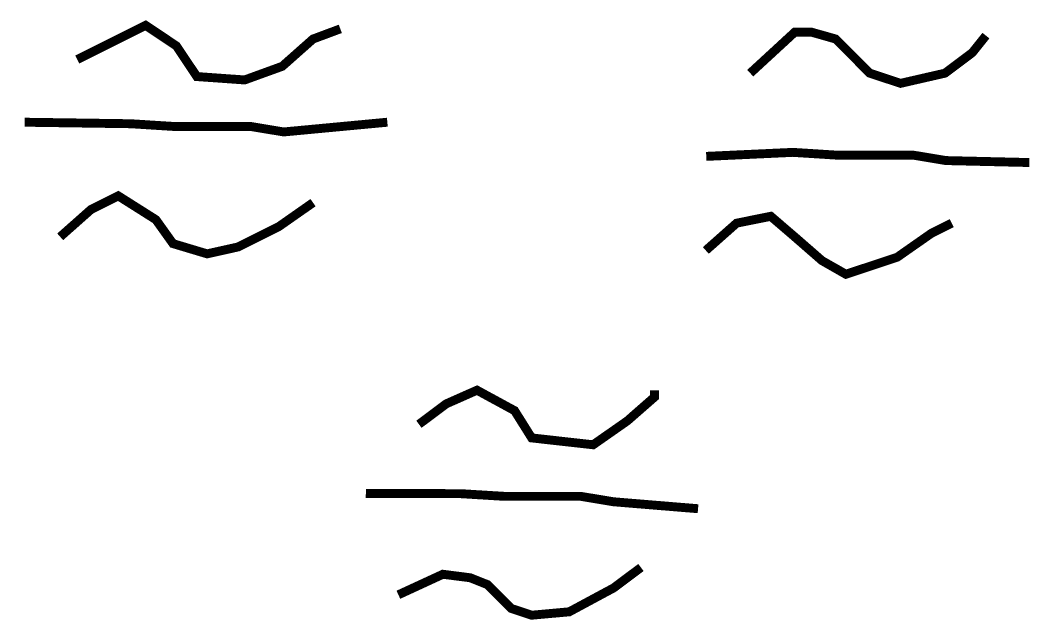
# Model space of a CAD drawing. Extents: x 0 to 11.3, y 0 to 6.7.
import ezdxf

# ---------------------------------------------------------------- set-up
doc = ezdxf.new("R2010")
doc.units = 0
doc.header["$MEASUREMENT"] = 0
doc.layers.get('0').update_dxf_attribs({"linetype": 'CONTINUOUS'})

msp = doc.modelspace()

# ---------------------------------------------------------------- linework, layer by layer
at = {"const_width": 0.1}
for points in [[(0.594, 6.283), (1.13, 6.551), (1.36, 6.666), (1.704, 6.436), (1.934, 6.092), (2.47, 6.054), (2.891, 6.207), (3.236, 6.513), (3.542, 6.627)], [(8.137, 6.13), (8.635, 6.589), (8.827, 6.589), (9.095, 6.513), (9.477, 6.13), (9.822, 6.016), (10.32, 6.13), (10.626, 6.36), (10.779, 6.551)], [(0.004, 5.58), (1.192, 5.563), (1.682, 5.532), (2.539, 5.532), (2.907, 5.471), (4.069, 5.58)], [(7.644, 5.197), (8.615, 5.242), (9.105, 5.211), (9.963, 5.211), (10.33, 5.15), (11.265, 5.128)], [(0.402, 4.295), (0.747, 4.601), (1.053, 4.754), (1.475, 4.487), (1.666, 4.219), (2.049, 4.104), (2.394, 4.181), (2.853, 4.41), (3.236, 4.678)], [(7.639, 4.142), (7.984, 4.448), (8.367, 4.525), (8.635, 4.295), (8.941, 4.028), (9.209, 3.875), (9.784, 4.066), (10.167, 4.334), (10.396, 4.448)], [(4.423, 2.193), (4.729, 2.422), (5.074, 2.575), (5.495, 2.346), (5.687, 2.04), (6.376, 1.963), (6.759, 2.231), (7.065, 2.499), (7.065, 2.575)], [(3.828, 1.417), (4.888, 1.415), (5.378, 1.385), (6.236, 1.385), (6.603, 1.324), (7.552, 1.246)], [(4.193, 0.281), (4.691, 0.511), (4.997, 0.472), (5.189, 0.396), (5.457, 0.128), (5.687, 0.052), (6.108, 0.09), (6.606, 0.358), (6.912, 0.587)]]:
    msp.add_lwpolyline(points, dxfattribs=at)

doc.saveas('drawing.dxf')
